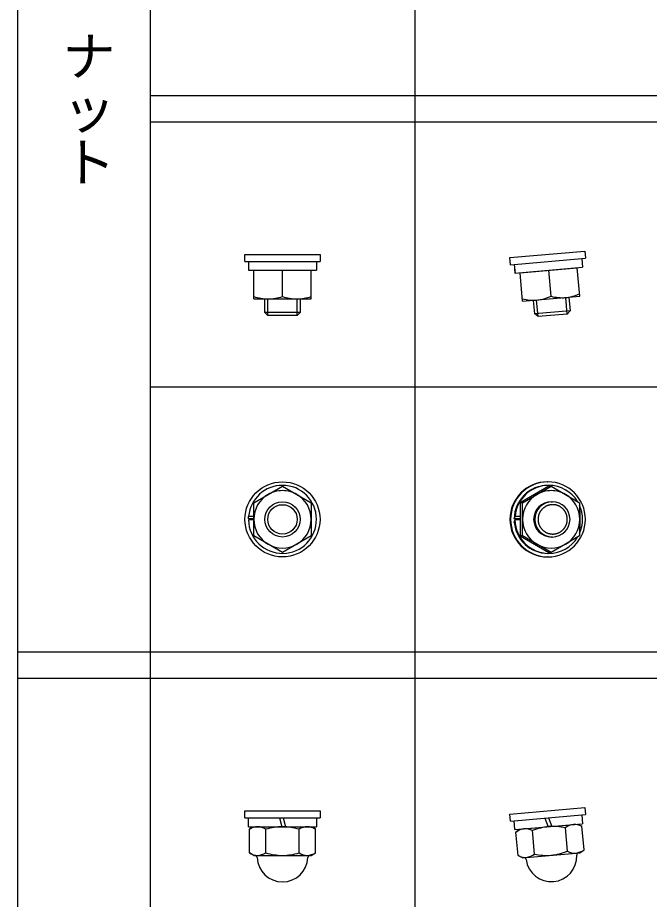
# Model space of a CAD drawing. Units: millimetres, scale not verified. Extents: x -585 to 585, y -390 to 417.
# Drawn here: x -585 to -441.9, y -194.1 to 5.6 of the extents above; entities that cross this region are included whole.
import ezdxf
from ezdxf.enums import TextEntityAlignment as Align

# ---------------------------------------------------------------- set-up
doc = ezdxf.new("R2010")
doc.units = ezdxf.units.MM
doc.header["$LTSCALE"] = 3
doc.layers.add('0-0_0', color=3, linetype='Continuous')
doc.layers.add('F-0', color=4, linetype='Continuous')
doc.styles.add('@ＭＳ ゴシック', font='')
doc.styles.get('@ＭＳ ゴシック').set_extended_font_data('@MS Gothic')

msp = doc.modelspace()

# ---------------------------------------------------------------- linework, layer by layer
at = {"layer": '0-0_0'}
for p, q in [((-533.5, -49.6), (-533.5, -48)), ((-533.5, -49.6), (-516.5, -49.6)), ((-532.698, -49.6), (-532.67, -51.6)), ((-532.698, -49.6), (-517.3, -49.6)), ((-517.3, -49.6), (-517.3, -51.6)), ((-473.328, -50.335), (-473.468, -48.741)), ((-473.328, -50.335), (-456.393, -48.853)), ((-472.53, -50.265), (-457.19, -48.923)), ((-457.19, -48.923), (-457.016, -50.915)), ((-532.689, -50.6), (-532.698, -51.6)), ((-532.698, -51.6), (-517.3, -51.6)), ((-531.5, -58.1), (-531.5, -51.6)), ((-531.5, -51.6), (-518.5, -51.6)), ((-525, -57.52), (-525, -51.6)), ((-518.5, -58.1), (-518.5, -51.6)), ((-472.53, -50.265), (-472.327, -52.255)), ((-472.433, -51.26), (-472.355, -52.257)), ((-472.355, -52.257), (-457.016, -50.915)), ((-471.162, -52.153), (-458.211, -51.02)), ((-464.17, -57.484), (-464.686, -51.586)), ((-457.644, -57.495), (-458.211, -51.02)), ((-470.595, -58.628), (-471.162, -52.153)), ((-470.595, -58.628), (-457.644, -57.495)), ((-460.482, -61.508), (-460.808, -57.772)), ((-460.135, -57.713), (-459.867, -60.775)), ((-531.5, -58.1), (-518.5, -58.1)), ((-528.323, -61.85), (-528.323, -58.1)), ((-521.676, -61.85), (-521.676, -58.1)), ((-521, -58.1), (-521, -61.174)), ((-467.103, -62.087), (-467.43, -58.351)), ((-521, -61.174), (-521.676, -61.85)), ((-459.867, -60.775), (-460.482, -61.508)), ((-465, -99.5), (-464.86, -99.5)), ((-464.687, -100.494), (-471.162, -104.247)), ((-467.355, -102.369), (-464.171, -100.494)), ((-464.86, -100.3), (-464.687, -100.3)), ((-464.171, -100.494), (-464.687, -100.494)), ((-464.171, -100.494), (-460.885, -102.369)), ((-470.646, -104.247), (-467.355, -102.369)), ((-460.885, -102.369), (-457.696, -104.247)), ((-531.5, -111.753), (-531.5, -104.247)), ((-518.5, -104.247), (-518.5, -111.753)), ((-470.646, -104.247), (-471.162, -104.247)), ((-471.162, -104.247), (-471.162, -111.753)), ((-464.12, -104), (-463.852, -104)), ((-532.698, -107.854), (-532.67, -107.318)), ((-531.5, -107.318), (-532.67, -107.318)), ((-472.53, -107.854), (-472.327, -107.318)), ((-471.162, -107.318), (-472.327, -107.318)), ((-531.5, -107.854), (-532.698, -107.854)), ((-531.5, -108.146), (-532.698, -108.146)), ((-471.162, -107.854), (-472.53, -107.854)), ((-472.501, -108.682), (-472.356, -108.146)), ((-471.162, -108.146), (-472.356, -108.146)), ((-471.162, -111.753), (-464.687, -115.506)), ((-470.646, -111.753), (-471.162, -111.753)), ((-467.356, -113.63), (-470.646, -111.753)), ((-457.696, -111.753), (-460.884, -113.63)), ((-464.171, -115.506), (-467.356, -113.63)), ((-460.884, -113.63), (-464.171, -115.506)), ((-463.852, -112), (-464.12, -112)), ((-464.687, -115.7), (-464.86, -115.7)), ((-464.171, -115.506), (-464.687, -115.506)), ((-464.86, -116.5), (-465, -116.5)), ((-456.532, -173.259), (-456.393, -174.853)), ((-533.5, -175.6), (-516.5, -175.6)), ((-532.7, -177.6), (-532.7, -175.6)), ((-525.682, -175.6), (-525.146, -177.6)), ((-524.854, -175.6), (-524.318, -177.6)), ((-516.5, -174), (-516.5, -175.6)), ((-473.328, -176.335), (-456.393, -174.853)), ((-465.54, -175.653), (-464.831, -177.599)), ((-464.715, -175.581), (-464.006, -177.527)), ((-532.7, -177.6), (-517.3, -177.6)), ((-532.506, -178.181), (-531.5, -177.6)), ((-531.5, -177.6), (-518.5, -177.6)), ((-518.5, -177.6), (-517.494, -178.181)), ((-472.357, -178.257), (-472.531, -176.265)), ((-472.357, -178.257), (-457.016, -176.915)), ((-471.162, -178.153), (-458.211, -177.02)), ((-458.211, -177.02), (-457.159, -177.511)), ((-532.506, -183.519), (-532.506, -178.181)), ((-528.753, -183.519), (-528.753, -178.181)), ((-521.247, -183.519), (-521.247, -178.181)), ((-472.113, -178.819), (-471.162, -178.153)), ((-471.647, -184.137), (-472.113, -178.819)), ((-467.909, -183.81), (-468.374, -178.492)), ((-460.432, -183.156), (-460.897, -177.838)), ((-531.5, -184.1), (-532.506, -183.519)), ((-470.595, -184.628), (-471.647, -184.137))]:
    msp.add_line(p, q, dxfattribs=at)
for points in [[(-473.468, -48.741), (-456.532, -47.259), (-456.393, -48.853)], [(-533.5, -48), (-516.5, -48), (-516.5, -49.6)], [(-521, -61.174), (-529, -61.174), (-529, -58.1)], [(-459.867, -60.775), (-467.837, -61.472), (-468.105, -58.41)], [(-521.676, -61.85), (-528.323, -61.85), (-529, -61.174)], [(-460.482, -61.508), (-467.103, -62.087), (-467.837, -61.472)], [(-531.5, -104.247), (-528.247, -102.369), (-525, -100.494)], [(-525, -100.494), (-521.753, -102.369), (-518.5, -104.247)], [(-470.646, -111.753), (-470.596, -107.999), (-470.646, -104.247)], [(-463.793, -104.676), (-463.867, -104.677), (-463.94, -104.679), (-464.016, -104.684), (-464.091, -104.69), (-464.166, -104.698), (-464.242, -104.707), (-464.319, -104.718), (-464.396, -104.732), (-464.472, -104.747), (-464.55, -104.764), (-464.627, -104.783), (-464.704, -104.805), (-464.781, -104.828), (-464.858, -104.853), (-464.936, -104.88), (-465.012, -104.91), (-465.088, -104.941), (-465.164, -104.974), (-465.239, -105.01), (-465.314, -105.047), (-465.388, -105.087), (-465.461, -105.129), (-465.533, -105.172), (-465.605, -105.218), (-465.676, -105.266), (-465.744, -105.315), (-465.813, -105.366), (-465.88, -105.419), (-465.946, -105.474), (-466.01, -105.531), (-466.073, -105.59), (-466.134, -105.65), (-466.194, -105.711), (-466.252, -105.774), (-466.308, -105.839), (-466.364, -105.905), (-466.416, -105.972), (-466.468, -106.041), (-466.517, -106.11)], [(-462.125, -105.129), (-462.199, -105.087), (-462.272, -105.047), (-462.347, -105.01), (-462.422, -104.974), (-462.498, -104.941), (-462.574, -104.91), (-462.651, -104.88), (-462.728, -104.853), (-462.805, -104.828), (-462.882, -104.805), (-462.96, -104.783), (-463.036, -104.764), (-463.114, -104.747), (-463.191, -104.732), (-463.268, -104.718), (-463.344, -104.707), (-463.42, -104.698), (-463.496, -104.69), (-463.571, -104.684), (-463.645, -104.679), (-463.72, -104.677), (-463.793, -104.676)], [(-460.49, -107.777), (-460.496, -107.701), (-460.504, -107.625), (-460.513, -107.549), (-460.524, -107.472), (-460.537, -107.395), (-460.552, -107.318), (-460.57, -107.24), (-460.589, -107.162), (-460.61, -107.086), (-460.633, -107.008), (-460.658, -106.93), (-460.685, -106.854), (-460.715, -106.776), (-460.746, -106.7), (-460.78, -106.624), (-460.815, -106.548), (-460.852, -106.474), (-460.892, -106.399), (-460.933, -106.326), (-460.976, -106.253), (-461.022, -106.181), (-461.069, -106.11), (-461.119, -106.041), (-461.17, -105.972), (-461.223, -105.905), (-461.277, -105.839), (-461.334, -105.774), (-461.392, -105.711), (-461.452, -105.65), (-461.513, -105.59), (-461.576, -105.531), (-461.64, -105.474), (-461.706, -105.419), (-461.773, -105.366), (-461.841, -105.315), (-461.911, -105.266), (-461.981, -105.218), (-462.053, -105.172), (-462.125, -105.129)], [(-457.696, -104.247), (-457.644, -108), (-457.696, -111.753)], [(-466.517, -106.11), (-466.564, -106.181), (-466.61, -106.253), (-466.653, -106.326), (-466.695, -106.399), (-466.734, -106.474), (-466.772, -106.548), (-466.807, -106.624), (-466.84, -106.7), (-466.872, -106.776), (-466.9, -106.854), (-466.928, -106.93), (-466.953, -107.008), (-466.976, -107.086), (-466.997, -107.162), (-467.016, -107.24), (-467.033, -107.318), (-467.048, -107.395), (-467.062, -107.472), (-467.073, -107.549), (-467.083, -107.625), (-467.091, -107.701), (-467.096, -107.777), (-467.1, -107.851), (-467.103, -107.926), (-467.104, -108), (-467.103, -108.074), (-467.1, -108.148), (-467.096, -108.223), (-467.091, -108.298), (-467.083, -108.374), (-467.073, -108.45), (-467.062, -108.527), (-467.048, -108.605), (-467.033, -108.682), (-467.016, -108.759), (-466.997, -108.837), (-466.976, -108.914), (-466.953, -108.992), (-466.928, -109.069)], [(-461.706, -110.58), (-461.64, -110.525), (-461.576, -110.468), (-461.513, -110.41), (-461.452, -110.35), (-461.392, -110.288), (-461.334, -110.225), (-461.277, -110.161), (-461.223, -110.094), (-461.17, -110.027), (-461.119, -109.958), (-461.069, -109.889), (-461.022, -109.818), (-460.976, -109.746), (-460.933, -109.674), (-460.892, -109.601), (-460.852, -109.526), (-460.815, -109.451), (-460.78, -109.376), (-460.746, -109.299), (-460.715, -109.223), (-460.685, -109.146), (-460.658, -109.069), (-460.633, -108.992), (-460.61, -108.914), (-460.589, -108.837), (-460.57, -108.759), (-460.552, -108.682), (-460.537, -108.605), (-460.524, -108.527), (-460.513, -108.45), (-460.504, -108.374), (-460.496, -108.298), (-460.49, -108.223), (-460.485, -108.148), (-460.483, -108.074), (-460.482, -108), (-460.483, -107.926), (-460.485, -107.851), (-460.49, -107.777)], [(-466.928, -109.069), (-466.9, -109.146), (-466.872, -109.223), (-466.84, -109.299), (-466.807, -109.376), (-466.772, -109.451), (-466.734, -109.526), (-466.695, -109.601), (-466.653, -109.674), (-466.61, -109.746), (-466.564, -109.818), (-466.517, -109.889), (-466.468, -109.958), (-466.416, -110.027), (-466.364, -110.094), (-466.308, -110.161), (-466.252, -110.225), (-466.194, -110.288), (-466.134, -110.35), (-466.073, -110.41), (-466.01, -110.468), (-465.946, -110.525), (-465.88, -110.58), (-465.813, -110.633), (-465.744, -110.685), (-465.676, -110.734), (-465.605, -110.782), (-465.533, -110.827), (-465.461, -110.87), (-465.388, -110.912), (-465.314, -110.952), (-465.239, -110.99), (-465.164, -111.025), (-465.088, -111.058), (-465.012, -111.09), (-464.936, -111.119), (-464.858, -111.146), (-464.781, -111.172), (-464.704, -111.195), (-464.627, -111.216)], [(-525, -115.506), (-528.247, -113.63), (-531.5, -111.753)], [(-518.5, -111.753), (-521.752, -113.63), (-525, -115.506)], [(-464.627, -111.216), (-464.55, -111.235), (-464.472, -111.253), (-464.396, -111.268), (-464.319, -111.281), (-464.242, -111.293), (-464.166, -111.302), (-464.091, -111.31), (-464.016, -111.316), (-463.94, -111.32), (-463.867, -111.322), (-463.793, -111.323), (-463.72, -111.322), (-463.645, -111.32), (-463.571, -111.316), (-463.496, -111.31), (-463.42, -111.302), (-463.344, -111.293), (-463.268, -111.281), (-463.191, -111.268), (-463.114, -111.253), (-463.036, -111.235), (-462.96, -111.216), (-462.882, -111.195), (-462.805, -111.172), (-462.728, -111.146), (-462.651, -111.119), (-462.574, -111.09), (-462.498, -111.058), (-462.422, -111.025), (-462.347, -110.99), (-462.272, -110.952), (-462.199, -110.912), (-462.125, -110.87), (-462.053, -110.827), (-461.981, -110.782), (-461.911, -110.734), (-461.841, -110.685), (-461.773, -110.633), (-461.706, -110.58)], [(-473.328, -176.335), (-473.468, -174.741), (-456.532, -173.259)], [(-533.5, -175.6), (-533.5, -174), (-516.5, -174)], [(-532.7, -175.6), (-517.3, -175.6), (-517.3, -177.6)], [(-472.531, -176.265), (-457.19, -174.923), (-457.016, -176.915)], [(-470.595, -184.628), (-457.644, -183.495), (-456.693, -182.829), (-457.159, -177.511)], [(-531.5, -184.1), (-518.5, -184.1), (-517.494, -183.519), (-517.494, -178.181)]]:
    msp.add_lwpolyline(points, dxfattribs=at)
for radius in [8.5, 4, 3.323]:
    msp.add_circle((-525, -108), radius, dxfattribs=at)
for centre, radius, start, end in [((-528.111, -47.942), 10.16, 250.518, 269.235), ((-528.39, -47.93), 10.171, 270.804, 289.467), ((-521.61, -47.93), 10.172, 250.533, 269.196), ((-521.888, -47.942), 10.16, 270.765, 289.482), ((-468.383, -48.225), 10.171, 275.804, 294.467), ((-461.629, -47.634), 10.172, 255.533, 274.196), ((-461.905, -47.671), 10.16, 275.765, 294.482), ((-468.104, -48.213), 10.16, 255.518, 274.235), ((-464.968, -108), 8.5, 90.218, 269.782), ((-464.828, -108), 8.5, 90.218, 269.782), ((-464.893, -108), 8.5, 270.218, 89.782), ((-525, -108), 7.7, 181.088, 90), ((-525, -108), 7.7, 90, 174.918), ((-525.001, -107.995), 6.495, 89.99, 119.983), ((-524.998, -107.995), 6.495, 60.017, 90.01), ((-464.847, -107.984), 7.685, 90.106, 179.024), ((-464.674, -107.982), 7.682, 90.095, 175.041), ((-464.12, -107.952), 6.452, 89.996, 120.086), ((-464.692, -107.964), 7.664, 31.325, 89.964), ((-464.12, -107.951), 6.452, 59.914, 90.004), ((-524.997, -108.002), 6.503, 119.986, 179.984), ((-525.002, -108.002), 6.503, 0.015, 60.014), ((-464.088, -107.997), 6.507, 120.135, 180.024), ((-464.152, -107.997), 6.507, 359.975, 59.865), ((-464.104, -108), 4, 90.218, 269.782), ((-463.837, -108), 4, 90.218, 269.782), ((-464.861, -107.97), 4.071, 77.181, 77.269), ((-463.868, -108), 4, 270.218, 89.782), ((-464.743, -108), 7.727, 336.055, 23.945), ((-524.997, -107.998), 6.502, 180.013, 240.009), ((-525.002, -107.998), 6.502, 299.991, 359.986), ((-464.848, -108.018), 7.682, 184.959, 269.905), ((-464.672, -108.015), 7.685, 180.976, 269.894), ((-464.088, -108.002), 6.507, 179.973, 239.86), ((-464.152, -108.002), 6.507, 300.14, 0.026), ((-525, -108), 6.499, 240.021, 299.98), ((-464.12, -108.046), 6.454, 239.911, 300.089), ((-464.692, -108.036), 7.664, 270.036, 328.676), ((-464.861, -108.029), 4.071, 282.73, 282.818), ((-530.497, -181.351), 3.754, 92.042, 122.358), ((-530.759, -181.341), 3.742, 57.591, 88.035), ((-524.85, -190.981), 13.382, 90.639, 106.956), ((-525.15, -190.981), 13.382, 73.044, 89.357), ((-519.242, -181.341), 3.743, 91.961, 122.41), ((-519.502, -181.346), 3.748, 57.617, 87.975), ((-463.371, -190.903), 13.382, 95.639, 111.956), ((-463.67, -190.929), 13.382, 78.044, 94.357), ((-458.624, -180.811), 3.743, 96.961, 127.41), ((-458.882, -180.838), 3.748, 62.617, 92.975), ((-469.835, -181.802), 3.754, 97.042, 127.358), ((-470.097, -181.815), 3.742, 62.591, 93.035), ((-530.497, -180.349), 3.754, 237.642, 267.958), ((-530.759, -180.359), 3.742, 271.965, 302.409), ((-524.85, -170.719), 13.382, 253.045, 269.359), ((-525.15, -170.72), 13.381, 270.641, 286.956), ((-519.242, -180.359), 3.743, 237.59, 268.039), ((-519.502, -180.354), 3.748, 272.025, 302.383), ((-465.435, -170.746), 13.381, 275.641, 291.956), ((-458.709, -179.833), 3.743, 242.59, 273.039), ((-458.969, -179.851), 3.748, 277.025, 307.383), ((-457.855, -184.015), 0.5, 95, 182.708), ((-531.246, -184.6), 0.5, 2.292, 90), ((-525, -184.35), 5.75, 182.292, 270), ((-525, -184.35), 5.75, 270, 357.708), ((-518.755, -184.6), 0.5, 90, 177.708), ((-469.923, -180.804), 3.754, 242.642, 272.958), ((-470.298, -185.104), 0.5, 7.292, 95), ((-464.098, -184.31), 5.75, 187.292, 275), ((-470.183, -180.837), 3.742, 276.965, 307.409), ((-465.137, -170.719), 13.382, 258.045, 274.359), ((-464.098, -184.31), 5.75, 275, 2.708)]:
    msp.add_arc(centre, radius, start, end, dxfattribs=at)
at = {"layer": 'F-0', "color": 6}
for p, q in [((-585, 390), (-585, -390)), ((-555, 390), (-555, -390))]:
    msp.add_line(p, q, dxfattribs=at)
at = {"layer": 'F-0'}
for p, q in [((-495, 390), (-495, -390)), ((-555, -12), (585, -12)), ((-555, -18), (585, -18)), ((-555, -78), (585, -78)), ((-585, -138), (585, -138)), ((-585, -144), (585, -144))]:
    msp.add_line(p, q, dxfattribs=at)

# ---------------------------------------------------------------- texts
at = {"layer": 'F-0', "color": 7, "style": '@ＭＳ ゴシック'}
msp.add_text('ナット', height=8.798, rotation=270, dxfattribs=at).set_placement((-576, 3), align=Align.BOTTOM_LEFT)

doc.saveas('drawing.dxf')
